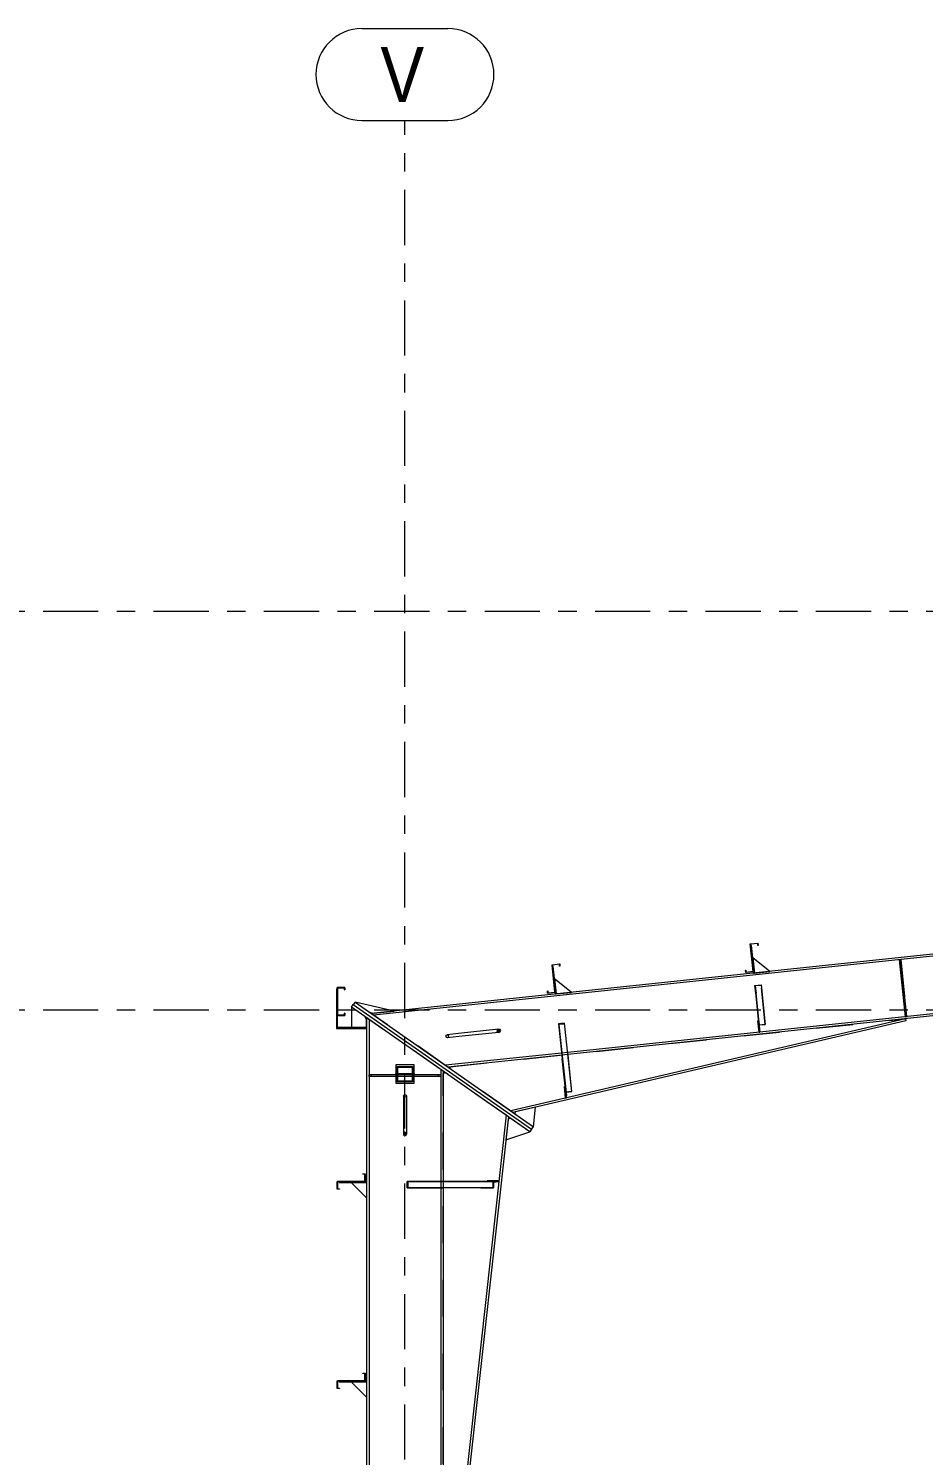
# Model space of a CAD drawing. Header units: millimetres. Extents: x -65 to 757, y -38 to 536.
# Drawn here: x 121.2 to 169.8, y 67.7 to 145.2 of the extents above; entities that cross this region are included whole.
import ezdxf

# ---------------------------------------------------------------- set-up
doc = ezdxf.new("R2010")
doc.units = ezdxf.units.MM
for name, pattern in [('XKITLINE00', [0]), ('XKITLINE02', [4, 2, -2]), ('XKITLINE03', [6, 3, -1, 1, -1])]:
    doc.linetypes.add(name, pattern=pattern)
doc.layers.add('Part', color=2, linetype='Continuous', lineweight=0)
doc.layers.add('S-grid', color=1, linetype='Continuous', lineweight=0)
doc.styles.add('ARIAL', font='ARIAL.TTF')

# ---------------------------------------------------------------- blocks, each defined once
blk = doc.blocks.new('*A31')
at = {"layer": 'Part'}
blk.add_hatch(color=3, dxfattribs=at).paths.add_polyline_path([(149.661, 94.327), (150.076, 94.371), (150.089, 94.247), (150.074, 94.245), (150.062, 94.354), (149.678, 94.314), (149.835, 92.82), (149.421, 92.777), (149.408, 92.901), (149.423, 92.903), (149.434, 92.793), (149.819, 92.834)], flags=17)
blk = doc.blocks.new('*A32')
at = {"layer": 'Part'}
blk.add_hatch(color=3, dxfattribs=at).paths.add_polyline_path([(160.435, 95.463), (160.849, 95.507), (160.862, 95.383), (160.848, 95.381), (160.836, 95.491), (160.451, 95.45), (160.609, 93.957), (160.195, 93.913), (160.181, 94.037), (160.196, 94.039), (160.208, 93.93), (160.592, 93.97)], flags=17)
blk = doc.blocks.new('*A33')
at = {"layer": 'Part'}
blk.add_hatch(color=3, dxfattribs=at).paths.add_polyline_path([(139.375, 72.11), (139.375, 72.125), (139.5, 72.125), (139.5, 71.708), (137.998, 71.708), (137.998, 71.322), (138.108, 71.322), (138.108, 71.307), (137.983, 71.307), (137.983, 71.723), (139.485, 71.723), (139.485, 72.11)], flags=17)
blk = doc.blocks.new('*A36')
at = {"layer": 'Part'}
blk.add_hatch(color=3, dxfattribs=at).paths.add_polyline_path([(139.375, 82.943), (139.375, 82.958), (139.5, 82.958), (139.5, 82.542), (137.998, 82.542), (137.998, 82.155), (138.108, 82.155), (138.108, 82.14), (137.983, 82.14), (137.983, 82.557), (139.485, 82.557), (139.485, 82.943)], flags=17)
blk = doc.blocks.new('*A77')
at = {"layer": 'Part'}
blk.add_hatch(color=3, dxfattribs=at).paths.add_polyline_path([(137.983, 91.579), (137.983, 93.095), (138.4, 93.095), (138.4, 92.97), (138.385, 92.97), (138.385, 93.08), (137.998, 93.08), (137.998, 91.594), (138.385, 91.594), (138.385, 91.704), (138.4, 91.704), (138.4, 91.579)], flags=17)
blk = doc.blocks.new('*A78')
at = {"layer": 'Part'}
blk.add_hatch(color=3, dxfattribs=at).paths.add_polyline_path([(141.783, 82.208), (141.783, 82.542), (142.444, 82.542), (142.444, 82.525), (141.816, 82.525), (141.816, 82.208)], flags=17)
blk = doc.blocks.new('*A79')
at = {"layer": 'Part'}
blk.add_hatch(color=3, dxfattribs=at).paths.add_polyline_path([(150.015, 91.118), (150.346, 91.153), (150.349, 91.125), (150.034, 91.092), (150.09, 90.561), (150.074, 90.559)], flags=17)
blk = doc.blocks.new('*A80')
at = {"layer": 'Part'}
blk.add_hatch(color=3, dxfattribs=at).paths.add_polyline_path([(160.689, 93.195), (161.021, 93.23), (161.023, 93.209), (160.708, 93.175), (160.75, 92.777), (160.734, 92.775)], flags=17)
blk = doc.blocks.new('*A84')
at = {"layer": 'Part'}
blk.add_hatch(color=3, dxfattribs=at).paths.add_polyline_path([(146.757, 90.82), (146.833, 90.803), (146.87, 90.748), (146.846, 90.686), (146.775, 90.654), (146.699, 90.671), (146.662, 90.726), (146.686, 90.788)], flags=17)
blk = doc.blocks.new('*A85')
at = {"layer": 'Part'}
blk.add_hatch(color=3, dxfattribs=at).paths.add_polyline_path([(141.667, 85.226), (141.726, 85.198), (141.75, 85.131), (141.726, 85.064), (141.667, 85.036), (141.608, 85.064), (141.583, 85.131), (141.608, 85.198)], flags=17)
blk = doc.blocks.new('*A87')
at = {"layer": 'Part'}
blk.add_hatch(color=3, dxfattribs=at).paths.add_polyline_path([(149.661, 94.327), (150.076, 94.371), (150.089, 94.247), (150.074, 94.245), (150.062, 94.354), (149.678, 94.314), (149.835, 92.82), (149.421, 92.777), (149.408, 92.901), (149.423, 92.903), (149.434, 92.793), (149.819, 92.834)], flags=17)
blk = doc.blocks.new('*A88')
at = {"layer": 'Part'}
blk.add_hatch(color=3, dxfattribs=at).paths.add_polyline_path([(139.375, 72.11), (139.375, 72.125), (139.5, 72.125), (139.5, 71.708), (137.998, 71.708), (137.998, 71.322), (138.108, 71.322), (138.108, 71.307), (137.983, 71.307), (137.983, 71.723), (139.485, 71.723), (139.485, 72.11)], flags=17)
blk = doc.blocks.new('*A89')
at = {"layer": 'Part'}
blk.add_hatch(color=3, dxfattribs=at).paths.add_polyline_path([(139.375, 82.943), (139.375, 82.958), (139.5, 82.958), (139.5, 82.542), (137.998, 82.542), (137.998, 82.155), (138.108, 82.155), (138.108, 82.14), (137.983, 82.14), (137.983, 82.557), (139.485, 82.557), (139.485, 82.943)], flags=17)
blk = doc.blocks.new('*A90')
at = {"layer": 'Part'}
h = blk.add_hatch(color=3, dxfattribs=at)
h.paths.add_polyline_path([(141.25, 87.969), (141.25, 88.802), (142.083, 88.802), (142.083, 87.969)], flags=17)
h.paths.add_polyline_path([(141.283, 88.769), (141.283, 88.002), (142.05, 88.002), (142.05, 88.769)])
blk = doc.blocks.new('*A92')
at = {"layer": 'Part'}
blk.add_hatch(color=3, dxfattribs=at).paths.add_polyline_path([(160.435, 95.463), (160.849, 95.507), (160.862, 95.383), (160.848, 95.381), (160.836, 95.491), (160.451, 95.45), (160.609, 93.957), (160.195, 93.913), (160.181, 94.037), (160.196, 94.039), (160.208, 93.93), (160.592, 93.97)], flags=17)
blk = doc.blocks.new('*A476')
at = {"layer": 'S-grid', "color": 1, "linetype": 'XKITLINE03', "lineweight": 0}
blk.add_line((-10, 113.542), (252.703, 113.542), dxfattribs=at)
blk = doc.blocks.new('*A477')
at = {"layer": 'S-grid', "color": 1, "linetype": 'XKITLINE03', "lineweight": 0}
blk.add_line((-10, 91.875), (549.075, 91.875), dxfattribs=at)
blk = doc.blocks.new('*A510')
at = {"layer": 'S-grid', "color": 1, "linetype": 'XKITLINE03', "lineweight": 0}
blk.add_line((141.667, -4.565), (141.667, 140.208), dxfattribs=at)
at = {"layer": 'S-grid', "color": 3, "style": 'ARIAL', "width": 0.85}
blk.add_text('V', height=3, dxfattribs=at).set_placement((140.332, 141.208))
blk = doc.blocks.new('*A522')
at = {"layer": 'Part', "color": 2, "linetype": 'XKITLINE00', "lineweight": 0}
for p, q in [((149.661, 94.327), (150.076, 94.371)), ((149.819, 92.834), (149.661, 94.327)), ((150.062, 94.354), (149.678, 94.314)), ((149.678, 94.314), (149.835, 92.82)), ((150.074, 94.245), (150.062, 94.354)), ((150.089, 94.247), (150.074, 94.245)), ((150.076, 94.371), (150.089, 94.247)), ((149.408, 92.901), (149.423, 92.903)), ((149.421, 92.777), (149.408, 92.901)), ((149.835, 92.82), (149.421, 92.777)), ((149.423, 92.903), (149.434, 92.793)), ((149.434, 92.793), (149.819, 92.834))]:
    blk.add_line(p, q, dxfattribs=at)
blk = doc.blocks.new('*A523')
at = {"layer": 'Part', "color": 2, "linetype": 'XKITLINE00', "lineweight": 0}
for p, q in [((160.435, 95.463), (160.849, 95.507)), ((160.592, 93.97), (160.435, 95.463)), ((160.836, 95.491), (160.451, 95.45)), ((160.451, 95.45), (160.609, 93.957)), ((160.848, 95.381), (160.836, 95.491)), ((160.849, 95.507), (160.862, 95.383)), ((160.862, 95.383), (160.848, 95.381)), ((160.181, 94.037), (160.196, 94.039)), ((160.195, 93.913), (160.181, 94.037)), ((160.609, 93.957), (160.195, 93.913)), ((160.196, 94.039), (160.208, 93.93)), ((160.208, 93.93), (160.592, 93.97))]:
    blk.add_line(p, q, dxfattribs=at)
blk = doc.blocks.new('*A524')
at = {"layer": 'Part', "color": 2, "linetype": 'XKITLINE00', "lineweight": 0}
for p, q in [((139.375, 72.125), (139.5, 72.125)), ((139.375, 72.11), (139.375, 72.125)), ((139.5, 72.125), (139.5, 71.708)), ((137.983, 71.307), (137.983, 71.723)), ((137.983, 71.723), (139.485, 71.723)), ((139.5, 71.708), (137.998, 71.708)), ((137.998, 71.708), (137.998, 71.322)), ((139.485, 72.11), (139.375, 72.11)), ((139.485, 71.723), (139.485, 72.11)), ((138.108, 71.307), (137.983, 71.307)), ((137.998, 71.322), (138.108, 71.322)), ((138.108, 71.322), (138.108, 71.307))]:
    blk.add_line(p, q, dxfattribs=at)
blk = doc.blocks.new('*A527')
at = {"layer": 'Part', "color": 2, "linetype": 'XKITLINE00', "lineweight": 0}
for p, q in [((137.983, 82.14), (137.983, 82.557)), ((137.983, 82.557), (139.485, 82.557)), ((139.5, 82.542), (137.998, 82.542)), ((137.998, 82.542), (137.998, 82.155)), ((139.375, 82.958), (139.5, 82.958)), ((139.375, 82.943), (139.375, 82.958)), ((139.485, 82.943), (139.375, 82.943)), ((139.485, 82.557), (139.485, 82.943)), ((139.5, 82.958), (139.5, 82.542)), ((138.108, 82.14), (137.983, 82.14)), ((137.998, 82.155), (138.108, 82.155)), ((138.108, 82.155), (138.108, 82.14))]:
    blk.add_line(p, q, dxfattribs=at)
blk = doc.blocks.new('*A531')
at = {"layer": 'Part', "color": 7, "linetype": 'XKITLINE02', "lineweight": 0}
for p, q in [((137.983, 93.095), (137.983, 91.579)), ((138.4, 93.095), (137.983, 93.095)), ((137.998, 91.594), (137.998, 93.08)), ((137.998, 93.08), (138.385, 93.08)), ((138.385, 93.08), (138.385, 92.97)), ((138.4, 92.97), (138.4, 93.095)), ((138.385, 92.97), (138.4, 92.97)), ((137.983, 91.579), (138.4, 91.579)), ((138.385, 91.594), (137.998, 91.594)), ((138.4, 91.704), (138.385, 91.704)), ((138.385, 91.704), (138.385, 91.594)), ((138.4, 91.579), (138.4, 91.704))]:
    blk.add_line(p, q, dxfattribs=at)
blk = doc.blocks.new('*A619')
at = {"layer": 'Part', "color": 2, "linetype": 'XKITLINE00', "lineweight": 0}
for p, q in [((139.583, 91.452), (139.583, 16.833)), ((139.717, 91.359), (139.717, 88.344)), ((143.617, 88.633), (143.617, 88.344)), ((143.75, 88.54), (143.75, 82.542)), ((139.717, 88.26), (139.717, 16.833)), ((143.617, 88.26), (143.617, 82.542)), ((143.617, 82.208), (143.617, 16.833)), ((143.75, 82.208), (143.75, 16.833))]:
    blk.add_line(p, q, dxfattribs=at)
at = {"layer": 'Part', "color": 7, "linetype": 'XKITLINE02', "lineweight": 0}
for p, q in [((143.75, 88.54), (139.583, 91.452)), ((139.717, 88.344), (139.717, 88.26)), ((143.617, 88.344), (143.617, 88.26)), ((143.617, 82.542), (143.617, 82.208)), ((143.75, 82.542), (143.75, 82.208)), ((143.75, 16.833), (139.583, 16.833))]:
    blk.add_line(p, q, dxfattribs=at)
blk = doc.blocks.new('*A620')
at = {"layer": 'Part', "color": 2, "linetype": 'XKITLINE00', "lineweight": 0}
for p, q in [((143.85, 88.469), (143.75, 88.417)), ((143.75, 88.417), (143.851, 88.469)), ((147.165, 86.153), (143.75, 55.206)), ((147.29, 86.065), (143.883, 55.192)), ((143.883, 55.192), (143.75, 55.206))]:
    blk.add_line(p, q, dxfattribs=at)
at = {"layer": 'Part', "color": 7, "linetype": 'XKITLINE02', "lineweight": 0}
for p, q in [((143.75, 88.417), (143.75, 88.417)), ((143.75, 55.206), (143.75, 88.417)), ((143.75, 88.417), (143.75, 88.417)), ((143.852, 88.47), (143.85, 88.469)), ((143.852, 88.47), (143.851, 88.469)), ((147.29, 86.065), (143.851, 88.469)), ((147.165, 86.153), (143.852, 88.47))]:
    blk.add_line(p, q, dxfattribs=at)
blk = doc.blocks.new('*A623')
at = {"layer": 'Part', "color": 2, "linetype": 'XKITLINE00', "lineweight": 0}
for p, q in [((239.119, 102.154), (139.836, 91.682)), ((239.13, 102.046), (139.972, 91.587)), ((236.371, 98.621), (150.514, 89.565)), ((236.382, 98.513), (150.525, 89.458)), ((150.182, 89.53), (143.867, 88.864)), ((150.194, 89.423), (144.003, 88.77))]:
    blk.add_line(p, q, dxfattribs=at)
at = {"layer": 'Part', "color": 7, "linetype": 'XKITLINE02', "lineweight": 0}
for p, q in [((144.003, 88.77), (139.836, 91.682)), ((150.514, 89.565), (150.182, 89.53)), ((150.525, 89.458), (150.194, 89.423))]:
    blk.add_line(p, q, dxfattribs=at)
blk = doc.blocks.new('*A690')
at = {"layer": 'Part', "color": 2, "linetype": 'XKITLINE00', "lineweight": 0}
for p, q in [((137.983, 91.579), (137.983, 93.095)), ((137.983, 93.095), (138.4, 93.095)), ((138.385, 93.08), (137.998, 93.08)), ((137.998, 93.08), (137.998, 91.594)), ((138.385, 92.97), (138.385, 93.08)), ((138.4, 93.095), (138.4, 92.97)), ((138.4, 92.97), (138.385, 92.97)), ((138.4, 91.579), (137.983, 91.579)), ((137.998, 91.594), (138.385, 91.594)), ((138.385, 91.594), (138.385, 91.704)), ((138.385, 91.704), (138.4, 91.704)), ((138.4, 91.704), (138.4, 91.579))]:
    blk.add_line(p, q, dxfattribs=at)
blk = doc.blocks.new('*A691')
at = {"layer": 'Part', "color": 2, "linetype": 'XKITLINE00', "lineweight": 0}
blk.add_line((139.583, 81.667), (138.75, 82.5), dxfattribs=at)
at = {"layer": 'Part', "color": 7, "linetype": 'XKITLINE02', "lineweight": 0}
for p, q in [((138.75, 82.5), (139.583, 82.5)), ((139.583, 82.5), (139.583, 81.667))]:
    blk.add_line(p, q, dxfattribs=at)
blk = doc.blocks.new('*A692')
at = {"layer": 'Part', "color": 2, "linetype": 'XKITLINE00', "lineweight": 0}
for p, q in [((137.983, 92.995), (137.942, 92.995)), ((137.942, 92.995), (137.942, 90.912)), ((137.983, 91.579), (137.983, 90.912)), ((137.983, 90.912), (137.942, 90.912))]:
    blk.add_line(p, q, dxfattribs=at)
at = {"layer": 'Part', "color": 7, "linetype": 'XKITLINE02', "lineweight": 0}
blk.add_line((137.983, 91.579), (137.983, 92.995), dxfattribs=at)
blk = doc.blocks.new('*A693')
at = {"layer": 'Part', "color": 2, "linetype": 'XKITLINE00', "lineweight": 0}
for p, q in [((138.764, 92.025), (138.764, 90.912)), ((139.583, 91.327), (139.481, 91.524))]:
    blk.add_line(p, q, dxfattribs=at)
at = {"layer": 'Part', "color": 7, "linetype": 'XKITLINE02', "lineweight": 0}
for p, q in [((139.481, 91.524), (138.764, 92.025)), ((138.764, 90.912), (139.583, 90.912)), ((139.583, 90.912), (139.583, 91.327))]:
    blk.add_line(p, q, dxfattribs=at)
blk = doc.blocks.new('*A694')
at = {"layer": 'Part', "color": 2, "linetype": 'XKITLINE00', "lineweight": 0}
for p, q in [((139.583, 90.912), (137.942, 90.912)), ((137.942, 90.912), (137.942, 90.87)), ((137.942, 90.87), (139.583, 90.87))]:
    blk.add_line(p, q, dxfattribs=at)
at = {"layer": 'Part', "color": 7, "linetype": 'XKITLINE02', "lineweight": 0}
blk.add_line((139.583, 90.87), (139.583, 90.912), dxfattribs=at)
blk = doc.blocks.new('*A695')
at = {"layer": 'Part', "color": 2, "linetype": 'XKITLINE00', "lineweight": 0}
for p, q in [((138.083, 82.542), (138.083, 82.5)), ((138.083, 82.5), (139.583, 82.5)), ((139.583, 82.542), (139.5, 82.542))]:
    blk.add_line(p, q, dxfattribs=at)
at = {"layer": 'Part', "color": 7, "linetype": 'XKITLINE02', "lineweight": 0}
for p, q in [((139.5, 82.542), (138.083, 82.542)), ((139.583, 82.5), (139.583, 82.542))]:
    blk.add_line(p, q, dxfattribs=at)
blk = doc.blocks.new('*A696')
at = {"layer": 'Part', "color": 2, "linetype": 'XKITLINE00', "lineweight": 0}
for p, q in [((141.783, 82.208), (141.783, 82.542)), ((146.312, 82.542), (141.783, 82.542)), ((146.471, 82.208), (141.783, 82.208)), ((146.631, 82.525), (141.816, 82.525)), ((141.816, 82.525), (141.816, 82.208)), ((142.444, 82.542), (142.444, 82.525)), ((146.471, 82.525), (146.471, 82.208)), ((146.631, 82.542), (146.631, 82.525))]:
    blk.add_line(p, q, dxfattribs=at)
at = {"layer": 'Part', "color": 7, "linetype": 'XKITLINE02', "lineweight": 0}
for p, q in [((142.444, 82.542), (146.631, 82.542)), ((146.463, 82.208), (146.463, 82.542)), ((146.463, 82.542), (146.631, 82.542)), ((146.631, 82.525), (146.471, 82.525))]:
    blk.add_line(p, q, dxfattribs=at)
blk = doc.blocks.new('*A697')
at = {"layer": 'Part', "color": 7, "linetype": 'XKITLINE02', "lineweight": 0}
for p, q in [((146.631, 82.542), (141.783, 82.542)), ((141.783, 82.208), (146.471, 82.208)), ((146.471, 82.525), (141.816, 82.525)), ((146.631, 82.542), (146.142, 82.542)), ((146.463, 82.542), (146.463, 82.208)), ((146.463, 82.208), (146.471, 82.208)), ((146.471, 82.208), (146.471, 82.525)), ((146.471, 82.525), (146.631, 82.525)), ((146.631, 82.525), (146.631, 82.542))]:
    blk.add_line(p, q, dxfattribs=at)
blk = doc.blocks.new('*A698')
at = {"layer": 'Part', "color": 2, "linetype": 'XKITLINE00', "lineweight": 0}
for p, q in [((138.955, 92.298), (138.86, 92.161)), ((138.955, 92.298), (148.647, 85.523)), ((138.86, 92.161), (148.552, 85.387)), ((148.552, 85.387), (148.647, 85.523))]:
    blk.add_line(p, q, dxfattribs=at)
blk = doc.blocks.new('*A699')
at = {"layer": 'Part', "color": 2, "linetype": 'XKITLINE00', "lineweight": 0}
for p, q in [((138.764, 92.025), (138.86, 92.161)), ((148.456, 85.25), (138.764, 92.025)), ((138.86, 92.161), (148.552, 85.387)), ((148.552, 85.387), (148.456, 85.25))]:
    blk.add_line(p, q, dxfattribs=at)
blk = doc.blocks.new('*A700')
at = {"layer": 'Part', "color": 2, "linetype": 'XKITLINE00', "lineweight": 0}
for p, q in [((146.142, 82.583), (146.142, 82.542)), ((146.142, 82.583), (146.767, 82.583)), ((146.767, 82.542), (146.312, 82.542)), ((146.767, 82.583), (146.767, 82.542))]:
    blk.add_line(p, q, dxfattribs=at)
at = {"layer": 'Part', "color": 7, "linetype": 'XKITLINE02', "lineweight": 0}
for p, q in [((146.312, 82.542), (146.142, 82.542)), ((146.642, 82.542), (146.642, 82.583)), ((146.767, 82.542), (146.767, 82.542)), ((146.767, 82.542), (146.767, 82.542))]:
    blk.add_line(p, q, dxfattribs=at)
blk = doc.blocks.new('*A701')
at = {"layer": 'Part', "color": 7, "linetype": 'XKITLINE02', "lineweight": 0}
for p, q in [((146.767, 82.583), (146.142, 82.583)), ((146.142, 82.583), (146.142, 82.542)), ((146.142, 82.542), (146.767, 82.542)), ((146.642, 82.542), (146.642, 82.583)), ((146.767, 82.542), (146.767, 82.583))]:
    blk.add_line(p, q, dxfattribs=at)
blk = doc.blocks.new('*A702')
at = {"layer": 'Part', "color": 2, "linetype": 'XKITLINE00', "lineweight": 0}
for p, q in [((142.167, 88.885), (141.167, 88.885)), ((141.167, 88.885), (141.167, 87.885)), ((142.167, 87.885), (142.167, 88.885)), ((141.167, 87.885), (142.167, 87.885))]:
    blk.add_line(p, q, dxfattribs=at)
blk = doc.blocks.new('*A703')
at = {"layer": 'Part', "color": 7, "linetype": 'XKITLINE02', "lineweight": 0}
for p, q in [((141.167, 88.344), (141.167, 88.427)), ((141.167, 88.427), (142.167, 88.427)), ((142.167, 88.427), (142.167, 88.344)), ((142.167, 88.344), (141.167, 88.344))]:
    blk.add_line(p, q, dxfattribs=at)
blk = doc.blocks.new('*A704')
at = {"layer": 'Part', "color": 2, "linetype": 'XKITLINE00', "lineweight": 0}
for p, q in [((141.167, 88.344), (139.717, 88.344)), ((139.717, 88.26), (139.717, 88.344)), ((141.167, 88.26), (139.717, 88.26)), ((143.617, 88.344), (142.167, 88.344)), ((143.617, 88.26), (142.167, 88.26)), ((143.617, 88.344), (143.617, 88.26))]:
    blk.add_line(p, q, dxfattribs=at)
at = {"layer": 'Part', "color": 7, "linetype": 'XKITLINE02', "lineweight": 0}
for p, q in [((139.842, 88.26), (139.842, 88.344)), ((142.167, 88.344), (141.167, 88.344)), ((142.167, 88.26), (141.167, 88.26)), ((143.492, 88.26), (143.492, 88.344))]:
    blk.add_line(p, q, dxfattribs=at)
blk = doc.blocks.new('*A705')
at = {"layer": 'Part', "color": 2, "linetype": 'XKITLINE00', "lineweight": 0}
blk.add_line((150.714, 92.829), (149.798, 93.571), dxfattribs=at)
at = {"layer": 'Part', "color": 7, "linetype": 'XKITLINE02', "lineweight": 0}
for p, q in [((149.798, 93.571), (149.886, 92.742)), ((149.886, 92.742), (150.714, 92.829))]:
    blk.add_line(p, q, dxfattribs=at)
blk = doc.blocks.new('*A706')
at = {"layer": 'Part', "color": 2, "linetype": 'XKITLINE00', "lineweight": 0}
for p, q in [((149.728, 94.234), (149.687, 94.229)), ((149.886, 92.742), (149.728, 94.234)), ((149.835, 92.82), (149.844, 92.738))]:
    blk.add_line(p, q, dxfattribs=at)
at = {"layer": 'Part', "color": 7, "linetype": 'XKITLINE02', "lineweight": 0}
for p, q in [((149.687, 94.229), (149.835, 92.82)), ((149.844, 92.738), (149.886, 92.742))]:
    blk.add_line(p, q, dxfattribs=at)
blk = doc.blocks.new('*A707')
at = {"layer": 'Part', "color": 7, "linetype": 'XKITLINE02', "lineweight": 0}
for p, q in [((150.374, 87.71), (150.333, 87.706)), ((150.333, 87.706), (150.399, 87.084)), ((150.44, 87.088), (150.374, 87.71)), ((150.385, 87.208), (150.427, 87.213)), ((150.399, 87.084), (150.44, 87.088))]:
    blk.add_line(p, q, dxfattribs=at)
blk = doc.blocks.new('*A708')
at = {"layer": 'Part', "color": 2, "linetype": 'XKITLINE00', "lineweight": 0}
for p, q in [((150.333, 87.706), (150.374, 87.71)), ((150.399, 87.084), (150.333, 87.706)), ((150.395, 87.51), (150.44, 87.088)), ((150.44, 87.088), (150.399, 87.084))]:
    blk.add_line(p, q, dxfattribs=at)
at = {"layer": 'Part', "color": 7, "linetype": 'XKITLINE02', "lineweight": 0}
for p, q in [((150.374, 87.71), (150.395, 87.51)), ((150.385, 87.208), (150.427, 87.213)), ((150.44, 87.088), (150.44, 87.088)), ((150.44, 87.088), (150.44, 87.088))]:
    blk.add_line(p, q, dxfattribs=at)
blk = doc.blocks.new('*A709')
at = {"layer": 'Part', "color": 7, "linetype": 'XKITLINE02', "lineweight": 0}
for p, q in [((150.426, 87.221), (150.015, 91.118)), ((150.443, 87.223), (150.034, 91.092)), ((150.738, 87.443), (150.346, 91.153)), ((150.405, 87.418), (150.737, 87.453)), ((150.423, 87.41), (150.738, 87.443)), ((150.426, 87.221), (150.443, 87.223))]:
    blk.add_line(p, q, dxfattribs=at)
blk = doc.blocks.new('*A710')
at = {"layer": 'Part', "color": 2, "linetype": 'XKITLINE00', "lineweight": 0}
for p, q in [((150.346, 91.153), (150.015, 91.118)), ((150.015, 91.118), (150.395, 87.51)), ((150.034, 91.092), (150.349, 91.125)), ((150.034, 91.092), (150.09, 90.561)), ((150.738, 87.443), (150.346, 91.153)), ((150.09, 90.561), (150.074, 90.559)), ((150.09, 90.561), (150.443, 87.223)), ((150.423, 87.41), (150.738, 87.443)), ((150.426, 87.221), (150.443, 87.223))]:
    blk.add_line(p, q, dxfattribs=at)
at = {"layer": 'Part', "color": 7, "linetype": 'XKITLINE02', "lineweight": 0}
for p, q in [((150.395, 87.51), (150.426, 87.221)), ((150.405, 87.418), (150.737, 87.453))]:
    blk.add_line(p, q, dxfattribs=at)
blk = doc.blocks.new('*A711')
at = {"layer": 'Part', "color": 2, "linetype": 'XKITLINE00', "lineweight": 0}
for p, q in [((147.659, 86.328), (147.64, 86.228)), ((148.647, 85.523), (148.754, 86.583))]:
    blk.add_line(p, q, dxfattribs=at)
at = {"layer": 'Part', "color": 7, "linetype": 'XKITLINE02', "lineweight": 0}
for p, q in [((147.64, 86.228), (148.647, 85.523)), ((148.754, 86.583), (147.659, 86.328))]:
    blk.add_line(p, q, dxfattribs=at)
blk = doc.blocks.new('*A712')
at = {"layer": 'Part', "color": 7, "linetype": 'XKITLINE02', "lineweight": 0}
for p, q in [((147.276, 85.941), (147.153, 84.823)), ((148.456, 85.25), (147.392, 85.994))]:
    blk.add_line(p, q, dxfattribs=at)
at = {"layer": 'Part', "color": 2, "linetype": 'XKITLINE00', "lineweight": 0}
for p, q in [((147.392, 85.994), (147.276, 85.941)), ((147.153, 84.823), (148.456, 85.25))]:
    blk.add_line(p, q, dxfattribs=at)
blk = doc.blocks.new('*A713')
at = {"layer": 'Part', "color": 2, "linetype": 'XKITLINE00', "lineweight": 0}
for p, q in [((141.079, 91.813), (138.955, 92.298)), ((139.734, 91.754), (139.96, 91.695))]:
    blk.add_line(p, q, dxfattribs=at)
at = {"layer": 'Part', "color": 7, "linetype": 'XKITLINE02', "lineweight": 0}
for p, q in [((138.955, 92.298), (139.734, 91.754)), ((139.96, 91.695), (141.079, 91.813))]:
    blk.add_line(p, q, dxfattribs=at)
blk = doc.blocks.new('*A714')
at = {"layer": 'Part', "color": 7, "linetype": 'XKITLINE02', "lineweight": 0}
for p, q in [((144.126, 88.783), (168.865, 91.392)), ((147.537, 86.299), (144.104, 88.699))]:
    blk.add_line(p, q, dxfattribs=at)
at = {"layer": 'Part', "color": 2, "linetype": 'XKITLINE00', "lineweight": 0}
for p, q in [((168.865, 91.392), (147.418, 86.383)), ((168.89, 91.286), (147.537, 86.299)), ((168.865, 91.392), (168.89, 91.286)), ((144.126, 88.783), (144.104, 88.699))]:
    blk.add_line(p, q, dxfattribs=at)
blk = doc.blocks.new('*A717')
at = {"layer": 'Part', "color": 2, "linetype": 'XKITLINE00', "lineweight": 0}
for p, q in [((160.689, 93.195), (161.021, 93.23)), ((160.734, 92.775), (160.689, 93.195)), ((161.023, 93.209), (160.708, 93.175)), ((160.708, 93.175), (160.75, 92.777)), ((161.021, 93.23), (161.247, 91.09)), ((160.75, 92.777), (160.734, 92.775)), ((160.734, 92.775), (160.918, 91.029)), ((160.958, 90.808), (160.75, 92.777)), ((160.932, 91.057), (161.247, 91.09)), ((160.941, 90.806), (160.958, 90.808))]:
    blk.add_line(p, q, dxfattribs=at)
at = {"layer": 'Part', "color": 7, "linetype": 'XKITLINE02', "lineweight": 0}
for p, q in [((160.914, 91.068), (161.245, 91.103)), ((160.918, 91.029), (160.941, 90.806))]:
    blk.add_line(p, q, dxfattribs=at)
blk = doc.blocks.new('*A718')
at = {"layer": 'Part', "color": 7, "linetype": 'XKITLINE02', "lineweight": 0}
for p, q in [((160.941, 90.806), (160.689, 93.195)), ((160.958, 90.808), (160.708, 93.175)), ((161.247, 91.09), (161.021, 93.23)), ((160.914, 91.068), (161.245, 91.103)), ((160.932, 91.057), (161.247, 91.09)), ((160.941, 90.806), (160.958, 90.808))]:
    blk.add_line(p, q, dxfattribs=at)
blk = doc.blocks.new('*A719')
at = {"layer": 'Part', "color": 2, "linetype": 'XKITLINE00', "lineweight": 0}
for p, q in [((160.849, 91.284), (160.89, 91.288)), ((160.915, 90.662), (160.849, 91.284)), ((160.918, 91.029), (160.956, 90.667))]:
    blk.add_line(p, q, dxfattribs=at)
at = {"layer": 'Part', "color": 7, "linetype": 'XKITLINE02', "lineweight": 0}
for p, q in [((160.89, 91.288), (160.918, 91.029)), ((160.901, 90.787), (160.943, 90.791)), ((160.956, 90.667), (160.915, 90.662))]:
    blk.add_line(p, q, dxfattribs=at)
blk = doc.blocks.new('*A720')
at = {"layer": 'Part', "color": 2, "linetype": 'XKITLINE00', "lineweight": 0}
blk.add_line((161.488, 93.966), (160.572, 94.707), dxfattribs=at)
at = {"layer": 'Part', "color": 7, "linetype": 'XKITLINE02', "lineweight": 0}
for p, q in [((160.572, 94.707), (160.659, 93.878)), ((160.659, 93.878), (161.488, 93.966))]:
    blk.add_line(p, q, dxfattribs=at)
blk = doc.blocks.new('*A721')
at = {"layer": 'Part', "color": 2, "linetype": 'XKITLINE00', "lineweight": 0}
for p, q in [((160.502, 95.37), (160.46, 95.366)), ((160.659, 93.878), (160.502, 95.37)), ((160.609, 93.957), (160.618, 93.874))]:
    blk.add_line(p, q, dxfattribs=at)
at = {"layer": 'Part', "color": 7, "linetype": 'XKITLINE02', "lineweight": 0}
for p, q in [((160.46, 95.366), (160.609, 93.957)), ((160.618, 93.874), (160.659, 93.878))]:
    blk.add_line(p, q, dxfattribs=at)
blk = doc.blocks.new('*A722')
at = {"layer": 'Part', "color": 7, "linetype": 'XKITLINE02', "lineweight": 0}
for p, q in [((160.89, 91.288), (160.849, 91.284)), ((160.849, 91.284), (160.915, 90.662)), ((160.956, 90.667), (160.89, 91.288)), ((160.901, 90.787), (160.943, 90.791)), ((160.915, 90.662), (160.956, 90.667))]:
    blk.add_line(p, q, dxfattribs=at)
blk = doc.blocks.new('*A723')
at = {"layer": 'Part', "color": 7, "linetype": 'XKITLINE02', "lineweight": 0}
for p, q in [((168.609, 94.608), (168.527, 94.599)), ((168.54, 94.475), (168.623, 94.484)), ((168.84, 91.624), (168.923, 91.633)), ((168.936, 91.508), (168.853, 91.5))]:
    blk.add_line(p, q, dxfattribs=at)
at = {"layer": 'Part', "color": 2, "linetype": 'XKITLINE00', "lineweight": 0}
for p, q in [((168.936, 91.508), (168.609, 94.608)), ((168.527, 94.599), (168.853, 91.5))]:
    blk.add_line(p, q, dxfattribs=at)
blk = doc.blocks.new('*A724')
at = {"layer": 'Part', "color": 7, "linetype": 'XKITLINE02', "lineweight": 0}
for p, q in [((168.527, 94.599), (168.609, 94.608)), ((168.609, 94.608), (168.936, 91.508)), ((168.527, 94.599), (168.853, 91.5)), ((168.54, 94.475), (168.623, 94.484)), ((168.84, 91.624), (168.923, 91.633)), ((168.853, 91.5), (168.936, 91.508))]:
    blk.add_line(p, q, dxfattribs=at)
blk = doc.blocks.new('*A733')
at = {"layer": 'Part', "color": 2, "linetype": 'XKITLINE00', "lineweight": 0}
for p, q in [((146.757, 90.82), (144.584, 90.591)), ((146.686, 90.788), (146.662, 90.726)), ((146.757, 90.82), (146.686, 90.788)), ((146.833, 90.803), (146.757, 90.82)), ((146.87, 90.748), (146.833, 90.803)), ((146.846, 90.686), (146.87, 90.748)), ((146.775, 90.654), (144.601, 90.425)), ((146.662, 90.726), (146.699, 90.671)), ((146.699, 90.671), (146.775, 90.654)), ((146.775, 90.654), (146.846, 90.686))]:
    blk.add_line(p, q, dxfattribs=at)
at = {"layer": 'Part', "color": 7, "linetype": 'XKITLINE02', "lineweight": 0}
for p, q in [((143.9, 90.435), (143.914, 90.495)), ((143.926, 90.378), (143.9, 90.435)), ((143.914, 90.495), (143.958, 90.525)), ((143.975, 90.359), (143.926, 90.378)), ((144.584, 90.591), (143.958, 90.525)), ((143.958, 90.525), (144.007, 90.505)), ((144.601, 90.425), (143.975, 90.359)), ((144.019, 90.388), (143.975, 90.359)), ((144.007, 90.505), (144.033, 90.449)), ((144.033, 90.449), (144.019, 90.388))]:
    blk.add_line(p, q, dxfattribs=at)
blk = doc.blocks.new('*A734')
at = {"layer": 'Part', "color": 7, "linetype": 'XKITLINE02', "lineweight": 0}
for p, q in [((141.583, 87.197), (141.608, 87.249)), ((141.583, 87.197), (141.583, 86.696)), ((141.608, 87.145), (141.583, 87.197)), ((141.608, 87.249), (141.667, 87.27)), ((141.667, 87.124), (141.608, 87.145)), ((141.667, 87.27), (141.726, 87.249)), ((141.726, 87.145), (141.667, 87.124)), ((141.726, 87.249), (141.75, 87.197)), ((141.75, 87.197), (141.726, 87.145)), ((141.75, 87.197), (141.75, 86.696))]:
    blk.add_line(p, q, dxfattribs=at)
at = {"layer": 'Part', "color": 2, "linetype": 'XKITLINE00', "lineweight": 0}
for p, q in [((141.583, 86.696), (141.583, 85.131)), ((141.75, 86.696), (141.75, 85.131)), ((141.608, 85.198), (141.583, 85.131)), ((141.583, 85.131), (141.608, 85.064)), ((141.667, 85.226), (141.608, 85.198)), ((141.608, 85.064), (141.667, 85.036)), ((141.726, 85.198), (141.667, 85.226)), ((141.667, 85.036), (141.726, 85.064)), ((141.75, 85.131), (141.726, 85.198)), ((141.726, 85.064), (141.75, 85.131))]:
    blk.add_line(p, q, dxfattribs=at)
blk = doc.blocks.new('*A736')
at = {"layer": 'Part', "color": 2, "linetype": 'XKITLINE00', "lineweight": 0}
for p, q in [((149.661, 94.327), (150.076, 94.371)), ((149.819, 92.834), (149.661, 94.327)), ((150.062, 94.354), (149.678, 94.314)), ((149.678, 94.314), (149.835, 92.82)), ((150.074, 94.245), (150.062, 94.354)), ((150.089, 94.247), (150.074, 94.245)), ((150.076, 94.371), (150.089, 94.247)), ((149.408, 92.901), (149.423, 92.903)), ((149.421, 92.777), (149.408, 92.901)), ((149.835, 92.82), (149.421, 92.777)), ((149.423, 92.903), (149.434, 92.793)), ((149.434, 92.793), (149.819, 92.834))]:
    blk.add_line(p, q, dxfattribs=at)
blk = doc.blocks.new('*A737')
at = {"layer": 'Part', "color": 2, "linetype": 'XKITLINE00', "lineweight": 0}
for p, q in [((139.375, 72.125), (139.5, 72.125)), ((139.375, 72.11), (139.375, 72.125)), ((139.5, 72.125), (139.5, 71.708)), ((137.983, 71.307), (137.983, 71.723)), ((137.983, 71.723), (139.485, 71.723)), ((139.5, 71.708), (137.998, 71.708)), ((137.998, 71.708), (137.998, 71.322)), ((139.485, 72.11), (139.375, 72.11)), ((139.485, 71.723), (139.485, 72.11)), ((138.108, 71.307), (137.983, 71.307)), ((137.998, 71.322), (138.108, 71.322)), ((138.108, 71.322), (138.108, 71.307))]:
    blk.add_line(p, q, dxfattribs=at)
blk = doc.blocks.new('*A738')
at = {"layer": 'Part', "color": 2, "linetype": 'XKITLINE00', "lineweight": 0}
for p, q in [((137.983, 82.14), (137.983, 82.557)), ((137.983, 82.557), (139.485, 82.557)), ((139.5, 82.542), (137.998, 82.542)), ((137.998, 82.542), (137.998, 82.155)), ((139.375, 82.958), (139.5, 82.958)), ((139.375, 82.943), (139.375, 82.958)), ((139.485, 82.943), (139.375, 82.943)), ((139.485, 82.557), (139.485, 82.943)), ((139.5, 82.958), (139.5, 82.542)), ((138.108, 82.14), (137.983, 82.14)), ((137.998, 82.155), (138.108, 82.155)), ((138.108, 82.155), (138.108, 82.14))]:
    blk.add_line(p, q, dxfattribs=at)
blk = doc.blocks.new('*A741')
at = {"layer": 'Part', "color": 2, "linetype": 'XKITLINE00', "lineweight": 0}
for p, q in [((138.083, 71.708), (138.083, 71.667)), ((138.083, 71.667), (139.583, 71.667)), ((139.583, 71.708), (139.5, 71.708))]:
    blk.add_line(p, q, dxfattribs=at)
at = {"layer": 'Part', "color": 7, "linetype": 'XKITLINE02', "lineweight": 0}
for p, q in [((139.5, 71.708), (138.083, 71.708)), ((139.583, 71.667), (139.583, 71.708))]:
    blk.add_line(p, q, dxfattribs=at)
blk = doc.blocks.new('*A742')
at = {"layer": 'Part', "color": 2, "linetype": 'XKITLINE00', "lineweight": 0}
blk.add_line((139.583, 70.833), (138.75, 71.667), dxfattribs=at)
at = {"layer": 'Part', "color": 7, "linetype": 'XKITLINE02', "lineweight": 0}
for p, q in [((138.75, 71.667), (139.583, 71.667)), ((139.583, 71.667), (139.583, 70.833))]:
    blk.add_line(p, q, dxfattribs=at)
blk = doc.blocks.new('*A743')
at = {"layer": 'Part', "color": 2, "linetype": 'XKITLINE00', "lineweight": 0}
for p, q in [((141.25, 87.969), (141.25, 88.802)), ((141.25, 88.802), (142.083, 88.802)), ((141.283, 88.002), (141.283, 88.769)), ((141.283, 88.769), (142.05, 88.769)), ((142.05, 88.769), (142.05, 88.002)), ((142.083, 88.802), (142.083, 87.969)), ((142.083, 87.969), (141.25, 87.969)), ((142.05, 88.002), (141.283, 88.002))]:
    blk.add_line(p, q, dxfattribs=at)
blk = doc.blocks.new('*A745')
at = {"layer": 'Part', "color": 2, "linetype": 'XKITLINE00', "lineweight": 0}
for p, q in [((160.435, 95.463), (160.849, 95.507)), ((160.592, 93.97), (160.435, 95.463)), ((160.836, 95.491), (160.451, 95.45)), ((160.451, 95.45), (160.609, 93.957)), ((160.848, 95.381), (160.836, 95.491)), ((160.849, 95.507), (160.862, 95.383)), ((160.862, 95.383), (160.848, 95.381)), ((160.181, 94.037), (160.196, 94.039)), ((160.195, 93.913), (160.181, 94.037)), ((160.609, 93.957), (160.195, 93.913)), ((160.196, 94.039), (160.208, 93.93)), ((160.208, 93.93), (160.592, 93.97))]:
    blk.add_line(p, q, dxfattribs=at)
blk = doc.blocks.new('*A762')
at = {"layer": 'S-grid', "color": 1, "linetype": 'XKITLINE00', "lineweight": 0}
for p, q in [((139.332, 145.208), (144.001, 145.208)), ((139.332, 140.208), (144.001, 140.208))]:
    blk.add_line(p, q, dxfattribs=at)
for centre, start, end in [((139.332, 142.708), 90, 270), ((144.001, 142.708), 270, 90)]:
    blk.add_arc(centre, 2.5, start, end, dxfattribs=at)

msp = doc.modelspace()

# ---------------------------------------------------------------- block references
at = {"lineweight": 0}
for name in ['*A762', '*A510', '*A476', '*A623', '*A32', '*A92', '*A523', '*A745', '*A721', '*A720', '*A723', '*A724', '*A31', '*A87', '*A522', '*A736', '*A706', '*A477', '*A77', '*A531', '*A690', '*A705', '*A80', '*A717', '*A718', '*A692', '*A698', '*A713', '*A699', '*A693', '*A694', '*A619', '*A733', '*A714', '*A84', '*A79', '*A709', '*A710', '*A719', '*A722', '*A702', '*A703', '*A90', '*A743', '*A620', '*A704', '*A707', '*A708', '*A734', '*A711', '*A712', '*A85', '*A36', '*A89', '*A527', '*A738', '*A695', '*A691', '*A78', '*A696', '*A697', '*A700', '*A701', '*A33', '*A88', '*A524', '*A737', '*A741', '*A742']:
    msp.add_blockref(name, (0, 0), dxfattribs=at)

doc.saveas('drawing.dxf')
